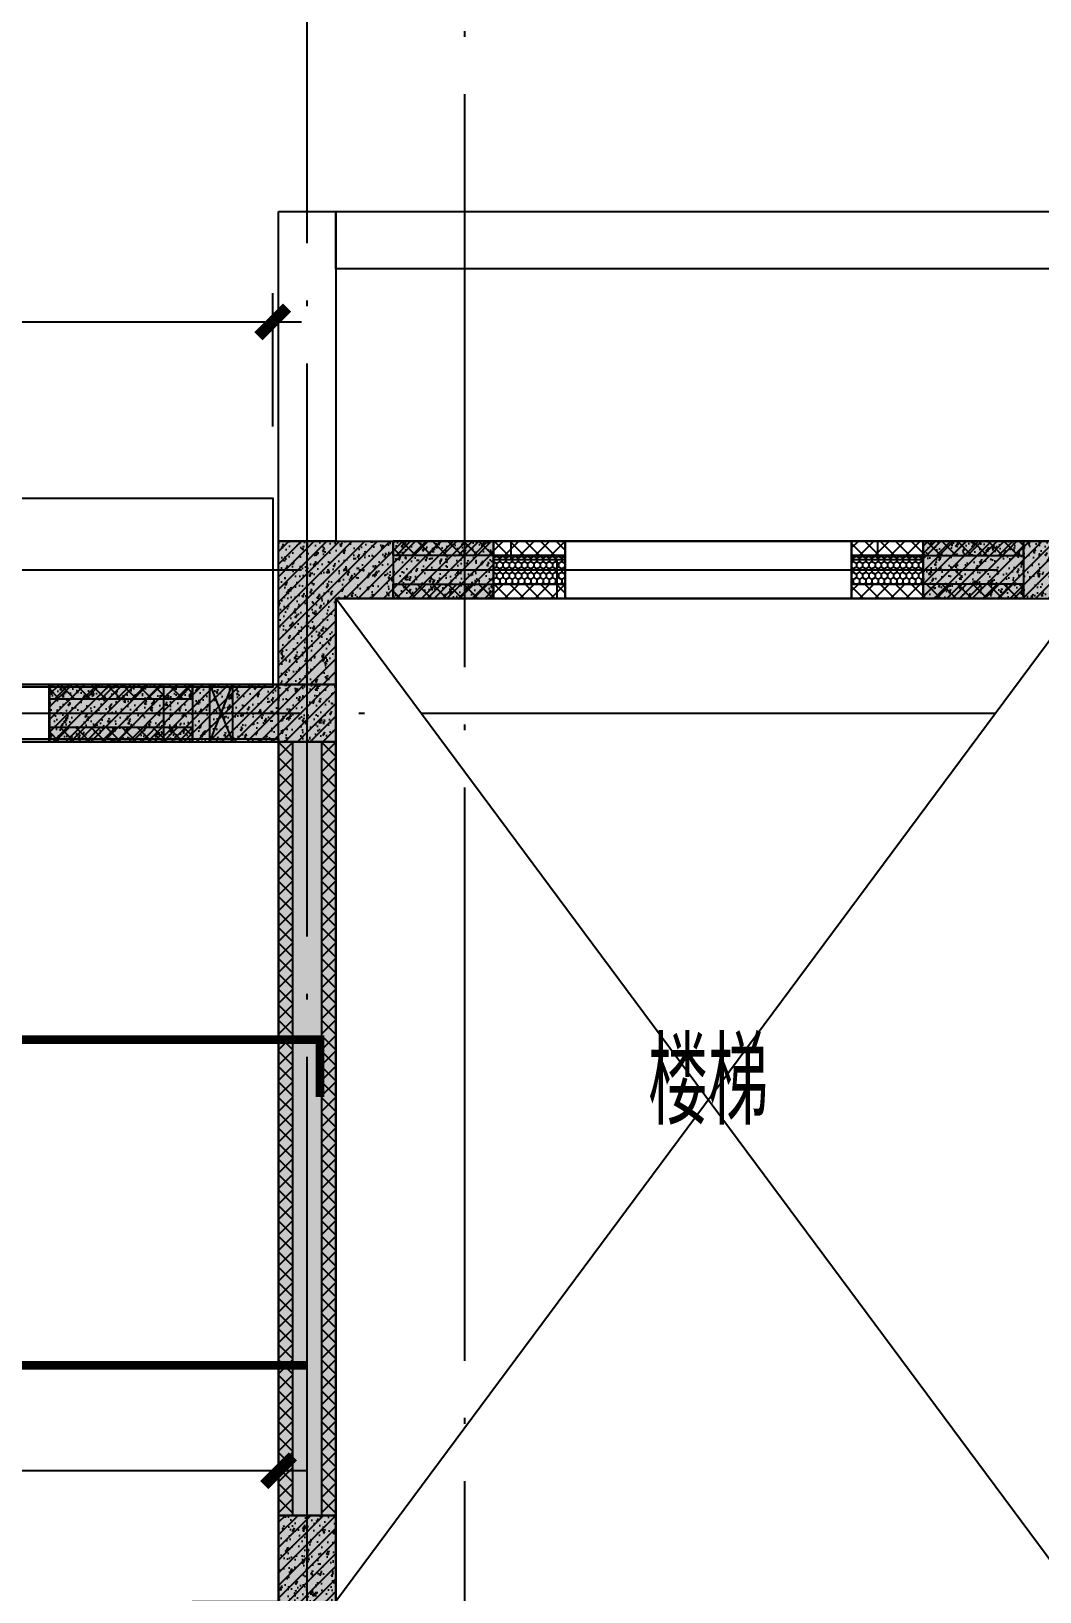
# Model space of a CAD drawing. Extents: x -3200779283 to -8106663, y 659664 to 1123462.
# Drawn here: x -8162964 to -8159444, y 1013871 to 1019318 of the extents above; entities that cross this region are included whole.
import ezdxf
from ezdxf.enums import TextEntityAlignment as Align

# ---------------------------------------------------------------- set-up
doc = ezdxf.new("R2010")
doc.units = 0
doc.header["$LTSCALE"] = 1000
doc.header["$MEASUREMENT"] = 0
for name, pattern in [('125-墙体$0$CONTINOUS', [0]), ('125-核心筒-标准层$0$CONTINOUS', [0]), ('3#-轴线$0$DOTE', [2.4200000000000004, 2, -0.2, 0.02, -0.2]), ('DASH', [0.35, 0.25, -0.1])]:
    doc.linetypes.add(name, pattern=pattern)
doc.layers.get('Defpoints').update_dxf_attribs({"color": 30, "linetype": 'DASH'})
for name, color, linetype in [('125-墙体$0$S-WALL', 40, 'Continuous'), ('125-墙体$0$S-WALL-BEAM', 120, 'Continuous'), ('125-墙体$0$S-WALL-COLU', 252, '125-墙体$0$CONTINOUS'), ('125-墙体$0$S-WALL-COLU-HATC', 16, 'Continuous'), ('125-墙体$0$S-WALL-HATC', 253, 'Continuous'), ('125-墙体$0$提结构条件', 7, 'Continuous'), ('125-墙体$0$暖-首层和标准层暖通套管_TZ$0$H-暖洞-穿梁', 3, 'Continuous'), ('125-核心筒-标准层$0$HATCH', 254, 'Continuous'), ('125-核心筒-标准层$0$S-SLAB-HOLE', 5, 'Continuous'), ('125-核心筒-标准层$0$S-WALL', 40, 'Continuous'), ('125-核心筒-标准层$0$S-WALL-BEAM', 120, 'Continuous'), ('125-核心筒-标准层$0$S-WALL-COLU', 252, '125-核心筒-标准层$0$CONTINOUS'), ('125-核心筒-标准层$0$S-WALL-COLU-HATC', 16, 'Continuous'), ('125-核心筒-标准层$0$S-WALL-HATC', 253, 'Continuous'), ('3#-轴线$0$A-ANNO-DOTE', 10, '3#-轴线$0$DOTE'), ('3#4#5#$0$S-ANNO-TEXT', 7, 'Continuous'), ('3#4#5#$0$S-DIMS-SLAB', 120, 'Continuous'), ('3#4#5#$0$S-PC-FQ', 4, 'Continuous'), ('3#4#5#$0$S-PC-FQ-WYQ', 4, 'Continuous'), ('3#4#5#$0$S-PC-SLAB', 6, 'Continuous'), ('4#-标准层$0$S-SLAB-TEXT', 120, 'Continuous'), ('S-ANNO-TEXT', 7, 'Continuous'), ('S-REIN', 1, 'Continuous')]:
    doc.layers.add(name, color=color, linetype=linetype)
doc.layers.add('提资不打印', color=2, linetype='Continuous', plot=False)
doc.styles.add('3#4#5#$0$楷体', font='', dxfattribs={"width": 0.7})
doc.styles.add('4#-标准层$0$TSSD_Rein', font='tssdeng.shx', dxfattribs={"width": 0.7, "bigfont": 'hztxt.shx'})
doc.styles.get('3#4#5#$0$楷体').set_extended_font_data('KaiTi_GB2312')
doc.dimstyles.new('3#4#5#$0$TSSD_100_100', dxfattribs={"dimtxt": 250, "dimasz": 100, "dimexe": 100, "dimexo": 250, "dimgap": 100, "dimtad": 1, "dimdec": 0, "dimzin": 0, "dimdsep": 46, "dimtxsty": '3#4#5#$0$楷体', "dimblk": '3#4#5#$0$_ArchTick', "dimcen": 0, "dimdle": 100, "dimclrt": 7, "dimadec": 0, "dimazin": 0, "dimtfac": 1, "dimtdec": 0, "dimtix": 1, "dimtmove": 2, "dimatfit": 3, "dimfxl": 1, "dimtolj": 1, "dimtzin": 0, "dimarcsym": 0})
pattern_1 = [(225, (-650407.2216447918, -531464.0182287013), (26.94076836320745, -26.94076836320746), []), (315, (-650407.2216447918, -531464.0182287013), (26.94076836320746, 26.94076836320745), [])]
pattern_2 = [(225, (-650407.2216447843, -531614.0182259246), (26.94076836320745, -26.94076836320746), []), (315, (-650407.2216447843, -531614.0182259246), (26.94076836320746, 26.94076836320745), [])]
pattern_3 = [(269.994290487128, (110828.0983717282, 3091305.449310958), (10.82344901253679, -18.75107864760912), [12.5, -25]), (29.99429048712797, (110828.0983717282, 3091305.449310958), (10.82718595092106, 18.74892112522701), [12.5, -25]), (329.994290487128, (110828.0983717282, 3091305.449310958), (21.65063496345785, -0.002157522382106803), [-25, 12.5])]
pattern_4 = [(0, (-47688.61209499254, -30845.90377062542), (0, 160), []), (90, (-47688.61209499254, -30845.90377062542), (-160, 160), [160, -160])]

# ---------------------------------------------------------------- blocks, each defined once
blk = doc.blocks.new('jf')
at = {"layer": 'S-REIN', "const_width": 30}
blk.add_lwpolyline([(-8168046.750932201, 1015598.000861946), (-8168046.750932201, 1015798.000861946), (-8159234.029296994, 1015798.000861946), (-8159234.029296994, 1015598.000861946)], dxfattribs=at)
at = {"layer": '提资不打印', "color": 2, "const_width": 30}
blk.add_lwpolyline([(-8167976.750932201, 1014662.003791634), (-8159276.793900951, 1014662.003791634)], dxfattribs=at)
blk = doc.blocks.new('3#4#5#$0$B-YNQ2')
at = {"layer": '3#4#5#$0$S-PC-FQ-WYQ'}
h = blk.add_hatch(dxfattribs=at)
h.set_pattern_fill('ANSI37', color=256, scale=12, angle=90)
h.set_pattern_definition([(135, (-988908.0325066783, 837089.8351959386), (-26.94076836320746, -26.94076836320745), []), (225, (-988908.0325066783, 837089.8351959386), (26.94076836320745, -26.94076836320746), [])])
h.paths.add_polyline_path([(-127105.3843353875, 321688.4222274119), (-127055.3843353875, 321688.4222274119), (-127055.6225355351, 324388.4186985985), (-127105.6225355351, 324388.4186985985)])
h = blk.add_hatch(dxfattribs=at)
h.set_pattern_fill('ANSI37', color=256, scale=12, angle=90)
h.set_pattern_definition([(135, (-988758.0325094552, 837089.835195946), (-26.94076836320746, -26.94076836320745), []), (225, (-988758.0325094552, 837089.835195946), (26.94076836320745, -26.94076836320746), [])])
h.paths.add_polyline_path([(-126955.3843381647, 321688.4222274194), (-126905.3843381647, 321688.4222274194), (-126905.6225383123, 324388.418698606), (-126955.6225383123, 324388.418698606)])
for points in [[(-127105.3843353875, 321688.4222274119), (-127055.3843353875, 321688.4222274119), (-127055.6225355351, 324388.4186985985), (-127105.6225355351, 324388.4186985985)], [(-127105.6225358211, 324388.4186985985), (-126905.6225354774, 324388.4186985985), (-126905.3843353298, 321688.4222274194), (-127105.3843356734, 321688.4222274194)], [(-126955.3843381647, 321688.4222274194), (-126905.3843381647, 321688.4222274194), (-126905.6225383123, 324388.418698606), (-126955.6225383123, 324388.418698606)]]:
    blk.add_lwpolyline(points, close=True, dxfattribs=at)
blk = doc.blocks.new('3#4#5#$0$B-YWQ2')
at = {"layer": '3#4#5#$0$S-PC-FQ-WYQ'}
h = blk.add_hatch(dxfattribs=at)
h.set_pattern_fill('ANSI37', color=256, scale=12, angle=180)
h.set_pattern_definition([(225, (-657507.1811856697, -531964.0313569249), (26.94076836320745, -26.94076836320746), []), (315, (-657507.1811856697, -531964.0313569249), (26.94076836320746, 26.94076836320745), [])])
h.paths.add_polyline_path([(-143805.760363081, 329838.378574529), (-143805.760363081, 329888.378574529), (-144305.7646883298, 329888.3786142177), (-144305.7646883298, 329838.3786142177)])
h = blk.add_hatch(dxfattribs=at)
h.set_pattern_fill('ANSI37', color=256, scale=12, angle=180)
h.set_pattern_definition([(225, (-655807.1767984, -531964.0314528265), (26.94076836320745, -26.94076836320746), []), (315, (-655807.1767984, -531964.0314528265), (26.94076836320746, 26.94076836320745), [])])
h.paths.add_polyline_path([(-141605.7606210168, 329838.3781581313), (-141605.7606210168, 329888.3781581313), (-142605.76030106, 329888.3785183162), (-142605.76030106, 329838.3785183162)])
h = blk.add_hatch(dxfattribs=at)
h.set_pattern_fill('ANSI37', color=256, scale=12, angle=180)
h.set_pattern_definition([(225, (-653107.1819316256, -531964.0318592056), (26.94076836320745, -26.94076836320746), []), (315, (-653107.1819316256, -531964.0318592056), (26.94076836320746, 26.94076836320745), [])])
h.paths.add_polyline_path([(-139605.8072693339, 329838.3779761113), (-139605.8072693339, 329888.3779761113), (-140105.7606210243, 329888.3781071344), (-140105.7606210243, 329838.3781071344)])
h = blk.add_hatch(dxfattribs=at)
h.set_pattern_fill('ANSI37', color=256, scale=12, angle=180)
h.set_pattern_definition([(225, (-657507.1811856623, -532114.0313541479), (26.94076836320745, -26.94076836320746), []), (315, (-657507.1811856623, -532114.0313541479), (26.94076836320746, 26.94076836320745), [])])
h.paths.add_polyline_path([(-143805.7603630736, 329688.3785773062), (-143805.7603630736, 329738.3785773062), (-144305.7646883223, 329738.3786169949), (-144305.7646883223, 329688.3786169949)])
h = blk.add_hatch(dxfattribs=at)
h.set_pattern_fill('ANSI37', color=256, scale=12, angle=180)
h.set_pattern_definition([(225, (-655807.1767983926, -532114.0314500495), (26.94076836320745, -26.94076836320746), []), (315, (-655807.1767983926, -532114.0314500495), (26.94076836320746, 26.94076836320745), [])])
h.paths.add_polyline_path([(-141605.7606210094, 329688.3781609085), (-141605.7606210094, 329738.3781609085), (-142605.7603010526, 329738.3785210934), (-142605.7603010526, 329688.3785210934)])
h = blk.add_hatch(dxfattribs=at)
h.set_pattern_fill('ANSI37', color=256, scale=12, angle=180)
h.set_pattern_definition([(225, (-653107.1819316181, -532114.0318564288), (26.94076836320745, -26.94076836320746), []), (315, (-653107.1819316181, -532114.0318564288), (26.94076836320746, 26.94076836320745), [])])
h.paths.add_polyline_path([(-139605.8072693264, 329688.3779788885), (-139605.8072693264, 329738.3779788885), (-140105.7606210168, 329738.3781099116), (-140105.7606210168, 329688.3781099116)])
for points in [[(-144305.7646883223, 329688.378616709), (-144305.7646883223, 329888.3786170527), (-143805.760363081, 329888.3785773639), (-143805.760363081, 329688.3785770203)], [(-143805.760363081, 329838.378574529), (-143805.760363081, 329888.378574529), (-144305.7646883298, 329888.3786142177), (-144305.7646883298, 329838.3786142177)], [(-143805.760363081, 329888.3809476119), (-142605.760374493, 329888.3809476119), (-142605.760374493, 329688.3783389947), (-143805.760363081, 329688.3783389947)], [(-141605.7606210168, 329838.3781581313), (-141605.7606210168, 329888.3781581313), (-142605.76030106, 329888.3785183162), (-142605.76030106, 329838.3785183162)], [(-142605.7603010526, 329688.3785208075), (-142605.7603010526, 329888.3785211511), (-141605.7606210168, 329888.3781609662), (-141605.7606210168, 329688.3781606226)], [(-141605.7606210168, 329888.3782881502), (-140105.7606888157, 329888.3782833477), (-140105.7606888157, 329688.378028636), (-141605.7606210168, 329688.3780334386)], [(-139605.8072693339, 329838.3779761113), (-139605.8072693339, 329888.3779761113), (-140105.7606210243, 329888.3781071344), (-140105.7606210243, 329838.3781071344)], [(-140105.7606210168, 329688.3781096257), (-140105.7606210168, 329888.3781099693), (-139605.8072693339, 329888.3779789462), (-139605.8072693339, 329688.3779786025)], [(-143805.7603630736, 329688.3785773062), (-143805.7603630736, 329738.3785773062), (-144305.7646883223, 329738.3786169949), (-144305.7646883223, 329688.3786169949)], [(-141605.7606210094, 329688.3781609085), (-141605.7606210094, 329738.3781609085), (-142605.7603010526, 329738.3785210934), (-142605.7603010526, 329688.3785210934)], [(-139605.8072693264, 329688.3779788885), (-139605.8072693264, 329738.3779788885), (-140105.7606210168, 329738.3781099116), (-140105.7606210168, 329688.3781099116)]]:
    blk.add_lwpolyline(points, close=True, dxfattribs=at)
blk = doc.blocks.new('3#4#5#$0$B-YWQ3')
at = {"layer": '3#4#5#$0$S-PC-FQ'}
h = blk.add_hatch(dxfattribs=at)
h.set_pattern_fill('HONEY', color=6, scale=100, angle=-90.00570951287202)
h.set_pattern_definition(pattern_3)
h.paths.add_polyline_path([(-138305.9950628587, 330338.3942316874), (-138306.0050278385, 330238.3942321839), (-138556.0100336152, 330238.3917263955), (-138556.0000686354, 330338.391725899)])
h = blk.add_hatch(dxfattribs=at)
h.set_pattern_fill('HONEY', color=6, scale=100, angle=-90.00570951287202)
h.set_pattern_definition(pattern_3)
h.paths.add_polyline_path([(-137306.0050511253, 330338.3942316874), (-137305.9950861455, 330238.3942321839), (-137055.9900803688, 330238.3917263955), (-137056.0000453486, 330338.391725899)])
at = {"layer": '3#4#5#$0$S-PC-FQ-WYQ'}
h = blk.add_hatch(dxfattribs=at)
h.set_pattern_fill('ANSI37', color=256, scale=12, angle=180)
h.set_pattern_definition(pattern_1)
h.paths.add_polyline_path([(-138905.8095192583, 330388.3917027524), (-138905.8095192583, 330338.3917027524), (-138306.0000686279, 330338.3917424412), (-138306.0000686279, 330388.3917424412)])
h = blk.add_hatch(dxfattribs=at)
h.set_pattern_fill('ANSI37', color=256, scale=12, angle=180)
h.set_pattern_definition(pattern_1)
h.paths.add_polyline_path([(-136705.800822203, 330338.3917027524), (-136705.800822203, 330388.3917027524), (-137306.0000686428, 330388.3917424412), (-137306.0000686428, 330338.3917424412)])
h = blk.add_hatch(dxfattribs=at)
h.set_pattern_fill('ANSI37', color=256, scale=12, angle=180)
h.set_pattern_definition(pattern_2)
h.paths.add_polyline_path([(-138905.8095192658, 330238.3917055296), (-138905.8095192658, 330188.3917055296), (-138306.0000686354, 330188.3917452184), (-138306.0000686354, 330238.3917452184)])
h = blk.add_hatch(dxfattribs=at)
h.set_pattern_fill('ANSI37', color=256, scale=12, angle=180)
h.set_pattern_definition(pattern_2)
h.paths.add_polyline_path([(-136705.8008221956, 330188.3917055296), (-136705.8008221956, 330238.3917055296), (-137306.0000686354, 330238.3917452184), (-137306.0000686354, 330188.3917452184)])
at = {"layer": '3#4#5#$0$S-PC-FQ', "color": 6}
for points in [[(-138305.9950628587, 330338.3942316874), (-138306.0050278385, 330238.3942321839), (-138556.0100336152, 330238.3917263955), (-138556.0000686354, 330338.391725899)], [(-137306.0050511253, 330338.3942316874), (-137305.9950861455, 330238.3942321839), (-137055.9900803688, 330238.3917263955), (-137056.0000453486, 330338.391725899)]]:
    blk.add_lwpolyline(points, close=True, dxfattribs=at)
at = {"layer": '3#4#5#$0$S-PC-FQ-WYQ'}
for points in [[(-138306.0000686354, 330188.3917449325), (-138306.0000686354, 330388.3917452762), (-138905.8095192583, 330388.3917055874), (-138905.8095192583, 330188.3917052437)], [(-138905.8095192583, 330338.3917027524), (-138905.8095192583, 330388.3917027524), (-138306.0000686279, 330388.3917424412), (-138306.0000686279, 330338.3917424412)], [(-138306.0000453486, 330388.3917424412), (-137306.0000686354, 330388.3917424412), (-137306.0000686354, 330188.3917449325), (-138306.0000453486, 330188.3917449325)], [(-137306.0000686354, 330188.3917449325), (-137306.0000686354, 330388.3917452762), (-136705.800822203, 330388.3917055874), (-136705.800822203, 330188.3917052437)], [(-136705.800822203, 330338.3917027524), (-136705.800822203, 330388.3917027524), (-137306.0000686428, 330388.3917424412), (-137306.0000686428, 330338.3917424412)], [(-138905.8095192658, 330188.3917055296), (-138905.8095192658, 330238.3917055296), (-138306.0000686354, 330238.3917452184), (-138306.0000686354, 330188.3917452184)], [(-136705.8008221956, 330188.3917055296), (-136705.8008221956, 330238.3917055296), (-137306.0000686354, 330238.3917452184), (-137306.0000686354, 330188.3917452184)]]:
    blk.add_lwpolyline(points, close=True, dxfattribs=at)
blk = doc.blocks.new('3#4#5#$0$A$C53EF3948')
at = {"layer": '3#4#5#$0$S-PC-FQ-WYQ'}
for name, p in [('3#4#5#$0$B-YWQ3', (148006.0000690809, -329888.3812170064)), ('3#4#5#$0$B-YWQ2', (148006.0000690809, -329888.3812170064)), ('3#4#5#$0$B-YNQ2', (135805.1797479162, -324588.5839899576))]:
    blk.add_blockref(name, p, dxfattribs=at)
blk = doc.blocks.new('3#4#5#$0$ban111')
at = {"layer": '3#4#5#$0$S-PC-SLAB'}
blk.add_lwpolyline([(-225932.0008750532, 409965.0001437321), (-225932.0008750532, 412985.0001437321), (-223232.0008750532, 412985.0001437321), (-223232.0008750532, 409965.0001437321)], close=True, dxfattribs=at)
blk = doc.blocks.new('3#4#5#$0$_ArchTick')
at = {"color": 0, "linetype": 'ByBlock', "const_width": 0.4}
blk.add_lwpolyline([(-0.5, -0.5), (0.5, 0.5)], dxfattribs=at)
blk = doc.blocks.new('*D844')
at = {"layer": '3#4#5#$0$S-DIMS-SLAB', "color": 0, "lineweight": -2, "transparency": 16777216}
for p, q in [((155696.8017959576, 163030.5394754264), (152796.8017959576, 163030.5394754264)), ((152896.8017959576, 162884.1968203855), (152896.8017959576, 162930.5394754264)), ((155596.8017959576, 162884.1968203856), (155596.8017959576, 162930.5394754264))]:
    blk.add_line(p, q, dxfattribs=at)
at = {"layer": 'Defpoints', "color": 0, "transparency": 16777216}
for p in [(152896.8017959576, 163134.1968203855), (155596.8017959576, 163134.1968203856), (152896.8017959576, 163030.5394754264)]:
    blk.add_point(p, dxfattribs=at)
at = {"layer": '3#4#5#$0$S-DIMS-SLAB', "color": 0, "lineweight": -2, "transparency": 16777216, "xscale": 100, "yscale": 100, "zscale": 100, "rotation": 180}
blk.add_blockref('3#4#5#$0$_ArchTick', (152896.8017959576, 163030.5394754264), dxfattribs=at)
at = {"layer": '3#4#5#$0$S-DIMS-SLAB', "color": 0, "lineweight": -2, "transparency": 16777216, "xscale": 100, "yscale": 100, "zscale": 100}
blk.add_blockref('3#4#5#$0$_ArchTick', (155596.8017959576, 163030.5394754264), dxfattribs=at)
at = {"layer": '3#4#5#$0$S-DIMS-SLAB', "color": 7, "transparency": 16777216, "insert": (154246.8017959576, 163255.5394754264), "char_height": 250, "attachment_point": 5, "style": '3#4#5#$0$楷体'}
blk.add_mtext('\\A1;2700', dxfattribs=at)
blk = doc.blocks.new('*D903')
at = {"layer": '3#4#5#$0$S-DIMS-SLAB', "color": 0, "lineweight": -2, "transparency": 16777216}
for p, q in [((149563.1474649379, 330788.5243909291), (149563.1474649379, 331253.5)), ((152853.1474649378, 330788.5243909291), (152853.1474649378, 331253.5)), ((149463.1474649379, 331153.5), (152953.1474649378, 331153.5))]:
    blk.add_line(p, q, dxfattribs=at)
at = {"layer": 'Defpoints', "color": 0, "transparency": 16777216}
for p in [(152853.1474649378, 331153.5), (149563.1474649379, 330538.5243909291), (152853.1474649378, 330538.5243909291)]:
    blk.add_point(p, dxfattribs=at)
at = {"layer": '3#4#5#$0$S-DIMS-SLAB', "color": 0, "lineweight": -2, "transparency": 16777216, "xscale": 100, "yscale": 100, "zscale": 100, "rotation": 180}
blk.add_blockref('3#4#5#$0$_ArchTick', (149563.1474649379, 331153.5), dxfattribs=at)
at = {"layer": '3#4#5#$0$S-DIMS-SLAB', "color": 0, "lineweight": -2, "transparency": 16777216, "xscale": 100, "yscale": 100, "zscale": 100}
blk.add_blockref('3#4#5#$0$_ArchTick', (152853.1474649378, 331153.5), dxfattribs=at)
at = {"layer": '3#4#5#$0$S-DIMS-SLAB', "color": 7, "transparency": 16777216, "insert": (151208.1474649378, 331378.5), "char_height": 250, "attachment_point": 5, "style": '3#4#5#$0$楷体'}
blk.add_mtext('\\A1;3290', dxfattribs=at)
blk = doc.blocks.new('125-墙体$0$tretyyt')
at = {"layer": '125-墙体$0$暖-首层和标准层暖通套管_TZ$0$H-暖洞-穿梁', "color": 5}
for p, q in [((52497.95184686818, 59279.6456090584), (52297.95184694059, 59359.6456090584)), ((52297.95184694059, 59279.6456090584), (52497.95184686818, 59359.6456090584))]:
    blk.add_line(p, q, dxfattribs=at)
blk.add_lwpolyline([(52497.95184686818, 59279.6456090584), (52497.95184686818, 59359.6456090584), (52297.95184694059, 59359.6456090584), (52297.95184694059, 59279.6456090584)], close=True, dxfattribs=at)
blk = doc.blocks.new('125-墙体$0$she')
at = {"layer": '125-墙体$0$提结构条件', "xscale": -1, "rotation": 270}
blk.add_blockref('125-墙体$0$tretyyt', (-50919.64560905844, -52397.95078706497), dxfattribs=at)
blk = doc.blocks.new('125-墙体')
at = {"layer": '125-墙体$0$S-WALL-COLU-HATC'}
h = blk.add_hatch(dxfattribs=at)
h.set_pattern_fill('AR-CONC', color=256, scale=10)
h.set_pattern_definition([(49.99999999999999, (29394.36241047789, -241007.8141536725), (71.72601826007535, -6.275213498259511), [7.5, -82.5]), (355, (29394.36241047789, -241007.8141536725), (-13.8751333613, 75.21921337000119), [6, -66]), (100.4514, (29400.3395784779, -241008.3370876726), (57.85093817140216, 68.94395420609536), [6.374018999999985, -70.11421119999974]), (46.18420000000002, (29394.36241047789, -240987.8141536725), (106.7241048625644, -16.55190143290181), [11.24999999999993, -123.7499999999994]), (96.6356, (29403.25608497788, -240989.1934843725), (93.46627055487033, 97.41178709004417), [9.561028799999999, -105.1713]), (351.1842, (29394.36241047789, -240987.8141536725), (93.46619451336272, 97.41186009253246), [9, -99]), (21, (29404.36241047789, -240992.8141536725), (59.69070521184616, -40.26188906653388), [7.5, -82.5]), (326.0000000000001, (29404.36241047789, -240992.8141536725), (24.33153319215817, 72.5150045046853), [6, -66]), (71.4514, (29409.33663377789, -240996.1693142726), (84.02226285814899, 32.25304967099524), [6.374019000000001, -70.1142112]), (37.50000000000001, (29394.36241047789, -241007.8141536725), (1.215985531729067, 33.28938538313115), [0, -65.19999999999999, 0, -67, 0, -66.25]), (7.499999999999999, (29394.36241047789, -241007.8141536725), (26.30695374421486, 39.44117118823603), [0, -38.2, 0, -63.7, 0, -25.25]), (327.5, (29372.0624104779, -241007.8141536725), (53.3822436172409, -2.255487173437976), [0, -25, 0, -78, 0, -103.5]), (317.5, (29362.0624104779, -241007.8141536725), (58.31861693423862, 10.01049823323177), [0, -32.5, 0, -51.8, 0, -73.5])])
h.paths.add_polyline_path([(8199.999502355931, -99.99890062701888), (8199.999502355931, 100.0010993729811), (7800, 100), (7800, -100)])
h = blk.add_hatch(dxfattribs=at)
h.set_pattern_fill('ANSI31', color=256, scale=250, style=0)
h.set_pattern_definition([(45, (29394.36241047789, -241007.8141536725), (-22.09708691207961, 22.09708691207961), [])])
h.paths.add_polyline_path([(8199.999502355931, 100.0010993729811), (8199.999502355931, -99.99890062701888), (7800, -100), (7800, 100)])
at = {"layer": '125-墙体$0$S-WALL-HATC'}
blk.add_hatch(color=256, dxfattribs=at).paths.add_polyline_path([(8600, -100), (8600, 100), (7800, 100), (7800, -100)])
at = {"layer": '125-墙体$0$S-WALL'}
blk.add_lwpolyline([(8600, -100), (8600, 100), (7800, 100), (7800, -100), (8600, -100)], close=True, dxfattribs=at)
at = {"layer": '125-墙体$0$S-WALL-BEAM'}
blk.add_lwpolyline([(6300, 100.0003920234158), (6300, -100), (7800, -100.0006024725153), (7800, 99.99978955090045)], close=True, dxfattribs=at)
at = {"layer": '125-墙体$0$S-WALL-COLU', "lineweight": -2}
blk.add_lwpolyline([(8199.999502355931, -99.99890062701888), (8199.999502355931, 100.0010993729811), (7800, 100), (7800, -100)], close=True, dxfattribs=at)
blk.add_blockref('125-墙体$0$she', (0, 0))
blk = doc.blocks.new('125-核心筒-标准层')
at = {"layer": '125-核心筒-标准层$0$HATCH'}
h = blk.add_hatch(dxfattribs=at)
h.set_pattern_fill('BRICK1', color=256, scale=20, style=0)
h.set_pattern_definition(pattern_4)
h.paths.add_polyline_path([(-850, 7500.019676210301), (-1100.000091910362, 7500.019676210301), (-1100.000091910362, 7699.999999460415), (-850, 7699.999999460415)])
h = blk.add_hatch(dxfattribs=at)
h.set_pattern_fill('BRICK1', color=256, scale=20, style=0)
h.set_pattern_definition(pattern_4)
h.paths.add_polyline_path([(400, 7499.999803988292), (150, 7499.999803988292), (150, 7700.000228680325), (400, 7700.000228680325)])
at = {"layer": '125-核心筒-标准层$0$S-WALL-COLU-HATC'}
h = blk.add_hatch(dxfattribs=at)
h.set_pattern_fill('AR-CONC', color=256, scale=10)
h.set_pattern_definition([(49.99999999999999, (13887.05247968878, -232995.612466133), (71.72601826007535, -6.275213498259511), [7.5, -82.5]), (355, (13887.05247968878, -232995.612466133), (-13.8751333613, 75.21921337000119), [6, -66]), (100.4514, (13893.02964768879, -232996.135400133), (57.85093817140216, 68.94395420609536), [6.374018999999981, -70.11421119999969]), (46.18420000000002, (13887.05247968878, -232975.612466133), (106.7241048625644, -16.55190143290181), [11.24999999999992, -123.7499999999994]), (96.6356, (13895.94615418877, -232976.991796833), (93.46627055487033, 97.41178709004417), [9.561028799999999, -105.1713]), (351.1842, (13887.05247968878, -232975.612466133), (93.46619451336272, 97.41186009253246), [9, -99]), (21, (13897.05247968878, -232980.612466133), (59.69070521184616, -40.26188906653388), [7.5, -82.5]), (326.0000000000001, (13897.05247968878, -232980.612466133), (24.33153319215817, 72.5150045046853), [6, -66]), (71.4514, (13902.02670298878, -232983.967626733), (84.02226285814899, 32.25304967099524), [6.374019000000001, -70.1142112]), (37.50000000000001, (13887.05247968878, -232995.612466133), (1.215985531729067, 33.28938538313115), [0, -65.19999999999999, 0, -67, 0, -66.25]), (7.499999999999999, (13887.05247968878, -232995.612466133), (26.30695374421486, 39.44117118823603), [0, -38.2, 0, -63.7, 0, -25.25]), (327.5, (13864.75247968879, -232995.612466133), (53.3822436172409, -2.255487173437976), [0, -25, 0, -78, 0, -103.5]), (317.5, (13854.75247968879, -232995.612466133), (58.31861693423862, 10.01049823323177), [0, -32.5, 0, -51.8, 0, -73.5])])
h.paths.add_polyline_path([(-1650, 7500), (-1650.015775947366, 7200.000364035135), (-1850.015775947366, 7200.000364035135), (-1850, 7700), (-1100.000091910362, 7699.999999460415), (-1100.000091910362, 7499.999999460648)])
h = blk.add_hatch(dxfattribs=at)
h.set_pattern_fill('ANSI31', color=256, scale=250, style=0)
h.set_pattern_definition([(45, (13887.05247968878, -232995.612466133), (-22.09708691207961, 22.09708691207961), [])])
h.paths.add_polyline_path([(-1650, 7500), (-1650.015775947366, 7200.000364035135), (-1850.015775947366, 7200.000364035135), (-1850, 7700), (-1100.000091910362, 7699.999999460415), (-1100.000091910362, 7499.999999460648)])
h = blk.add_hatch(dxfattribs=at)
h.set_pattern_fill('AR-CONC', color=256, scale=10)
h.set_pattern_definition([(49.99999999999999, (18489.61140156887, -233407.8110218459), (71.72601826007535, -6.275213498259511), [7.5, -82.5]), (355, (18489.61140156887, -233407.8110218459), (-13.8751333613, 75.21921337000119), [6, -66]), (100.4514, (18495.58856956888, -233408.3339558459), (57.85093817140216, 68.94395420609536), [6.374018999999982, -70.1142111999997]), (46.18420000000002, (18489.61140156887, -233387.8110218459), (106.7241048625644, -16.55190143290181), [11.24999999999992, -123.7499999999994]), (96.6356, (18498.50507606886, -233389.1903525459), (93.46627055487033, 97.41178709004417), [9.561028799999999, -105.1713]), (351.1842, (18489.61140156887, -233387.8110218459), (93.46619451336272, 97.41186009253246), [9, -99]), (21, (18499.61140156887, -233392.8110218459), (59.69070521184616, -40.26188906653388), [7.5, -82.5]), (326.0000000000001, (18499.61140156887, -233392.8110218459), (24.33153319215817, 72.5150045046853), [6, -66]), (71.4514, (18504.58562486887, -233396.1661824459), (84.02226285814899, 32.25304967099524), [6.374019000000001, -70.1142112]), (37.50000000000001, (18489.61140156887, -233407.8110218459), (1.215985531729067, 33.28938538313115), [0, -65.19999999999999, 0, -67, 0, -66.25]), (7.499999999999999, (18489.61140156887, -233407.8110218459), (26.30695374421486, 39.44117118823603), [0, -38.2, 0, -63.7, 0, -25.25]), (327.5, (18467.31140156888, -233407.8110218459), (53.3822436172409, -2.255487173437976), [0, -25, 0, -78, 0, -103.5]), (317.5, (18457.31140156888, -233407.8110218459), (58.31861693423862, 10.01049823323177), [0, -32.5, 0, -51.8, 0, -73.5])])
h.paths.add_polyline_path([(950, 7500), (950.0157759473659, 7200.000364035135), (1150.015775947366, 7200.000364035135), (1150, 7700), (400.0000919103622, 7699.999999460415), (400.0000919103622, 7499.999999460648)])
h = blk.add_hatch(dxfattribs=at)
h.set_pattern_fill('ANSI31', color=256, scale=250, style=0)
h.set_pattern_definition([(45, (18489.61140156887, -233407.8110218459), (-22.09708691207961, 22.09708691207961), [])])
h.paths.add_polyline_path([(950, 7500), (950.0157759473659, 7200.000364035135), (1150.015775947366, 7200.000364035135), (1150, 7700), (400.0000919103622, 7699.999999460415), (400.0000919103622, 7499.999999460648)])
h = blk.add_hatch(dxfattribs=at)
h.set_pattern_fill('AR-CONC', color=256, scale=10)
h.set_pattern_definition([(49.99999999999999, (13587.05257159914, -233495.612466133), (71.72601826007535, -6.275213498259511), [7.5, -82.5]), (355, (13587.05257159914, -233495.612466133), (-13.8751333613, 75.21921337000119), [6, -66]), (100.4514, (13593.02973959915, -233496.135400133), (57.85093817140216, 68.94395420609536), [6.374018999999979, -70.11421119999966]), (46.18420000000002, (13587.05257159914, -233475.612466133), (106.7241048625644, -16.55190143290181), [11.24999999999992, -123.7499999999993]), (96.6356, (13595.94624609913, -233476.991796833), (93.46627055487033, 97.41178709004417), [9.561028799999999, -105.1713]), (351.1842, (13587.05257159914, -233475.612466133), (93.46619451336272, 97.41186009253246), [9, -99]), (21, (13597.05257159914, -233480.612466133), (59.69070521184616, -40.26188906653388), [7.5, -82.5]), (326.0000000000001, (13597.05257159914, -233480.612466133), (24.33153319215817, 72.5150045046853), [6, -66]), (71.4514, (13602.02679489914, -233483.967626733), (84.02226285814899, 32.25304967099524), [6.374019000000001, -70.1142112]), (37.50000000000001, (13587.05257159914, -233495.612466133), (1.215985531729067, 33.28938538313115), [0, -65.19999999999999, 0, -67, 0, -66.25]), (7.499999999999999, (13587.05257159914, -233495.612466133), (26.30695374421486, 39.44117118823603), [0, -38.2, 0, -63.7, 0, -25.25]), (327.5, (13564.75257159915, -233495.612466133), (53.3822436172409, -2.255487173437976), [0, -25, 0, -78, 0, -103.5]), (317.5, (13554.75257159915, -233495.612466133), (58.31861693423862, 10.01049823323177), [0, -32.5, 0, -51.8, 0, -73.5])])
h.paths.add_polyline_path([(-1949.999908089638, 7000), (-1950.015684037004, 7000), (-2250.008448640932, 6998.802632443432), (-2249.992672693566, 7198.802632443432), (-1650, 7199.999999460415), (-1650, 6999.999999460648)])
h = blk.add_hatch(dxfattribs=at)
h.set_pattern_fill('ANSI31', color=256, scale=250, style=0)
h.set_pattern_definition([(45, (13587.05257159914, -233495.612466133), (-22.09708691207961, 22.09708691207961), [])])
h.paths.add_polyline_path([(-1949.999908089638, 7000), (-1950.015684037004, 7000), (-2250.008448640932, 6998.802632443432), (-2249.992672693566, 7198.802632443432), (-1650, 7199.999999460415), (-1650, 6999.999999460648)])
h = blk.add_hatch(dxfattribs=at)
h.set_pattern_fill('AR-CONC', color=256, scale=10)
h.set_pattern_definition([(49.99999999999999, (15689.61140156887, -237762.7235425184), (71.72601826007535, -6.275213498259511), [7.5, -82.5]), (355, (15689.61140156887, -237762.7235425184), (-13.8751333613, 75.21921337000119), [6, -66]), (100.4514, (15695.58856956888, -237763.2464765184), (57.85093817140216, 68.94395420609536), [6.374018999999981, -70.11421119999969]), (46.18420000000002, (15689.61140156887, -237742.7235425184), (106.7241048625644, -16.55190143290181), [11.24999999999992, -123.7499999999994]), (96.6356, (15698.50507606886, -237744.1028732184), (93.46627055487033, 97.41178709004417), [9.561028799999999, -105.1713]), (351.1842, (15689.61140156887, -237742.7235425184), (93.46619451336272, 97.41186009253246), [9, -99]), (21, (15699.61140156887, -237747.7235425184), (59.69070521184616, -40.26188906653388), [7.5, -82.5]), (326.0000000000001, (15699.61140156887, -237747.7235425184), (24.33153319215817, 72.5150045046853), [6, -66]), (71.4514, (15704.58562486887, -237751.0787031184), (84.02226285814899, 32.25304967099524), [6.374019000000001, -70.1142112]), (37.50000000000001, (15689.61140156887, -237762.7235425184), (1.215985531729067, 33.28938538313115), [0, -65.19999999999999, 0, -67, 0, -66.25]), (7.499999999999999, (15689.61140156887, -237762.7235425184), (26.30695374421486, 39.44117118823603), [0, -38.2, 0, -63.7, 0, -25.25]), (327.5, (15667.31140156888, -237762.7235425184), (53.3822436172409, -2.255487173437976), [0, -25, 0, -78, 0, -103.5]), (317.5, (15657.31140156888, -237762.7235425184), (58.31861693423862, 10.01049823323177), [0, -32.5, 0, -51.8, 0, -73.5])])
h.paths.add_polyline_path([(-1850, 4000), (-1849.984224052634, 4299.999635964865), (-1649.984224052634, 4299.999635964865), (-1650, 3800), (-2149.999908089638, 3800.000000539585), (-2149.999908089638, 4000.000000539352)])
h = blk.add_hatch(dxfattribs=at)
h.set_pattern_fill('ANSI31', color=256, scale=250, style=0)
h.set_pattern_definition([(45, (15689.61140156887, -237762.7235425184), (-22.09708691207961, 22.09708691207961), [])])
h.paths.add_polyline_path([(-1850, 4000), (-1849.984224052634, 4299.999635964865), (-1649.984224052634, 4299.999635964865), (-1650, 3800), (-2149.999908089638, 3800.000000539585), (-2149.999908089638, 4000.000000539352)])
at = {"layer": '125-核心筒-标准层$0$S-WALL-HATC'}
for points in [[(-1850, 7700), (-1650, 7500), (-1100.000091910362, 7499.999999460531), (-1100.000091910362, 7699.999999460531)], [(-1850, 7100), (-1650, 7100), (-1650, 7500), (-1850, 7700), (-1850, 7200)], [(400.0000919103622, 7699.999999460531), (400.0000919103622, 7499.999999460531), (950, 7500), (1150, 7700)], [(-1850, 6634.310774981976), (-1650, 6634.310774981976), (-1650, 7100), (-1850, 7100), (-1850, 7000)], [(-1850, 4000), (-1650, 3800), (-1650, 6634.310774981976), (-1850, 6634.310774981976)]]:
    blk.add_hatch(color=256, dxfattribs=at).paths.add_polyline_path(points)
at = {"layer": '125-核心筒-标准层$0$S-SLAB-HOLE'}
for points in [[(950, 4000), (-1650, 7500)], [(950, 7500), (-1650, 4000)]]:
    blk.add_lwpolyline(points, dxfattribs=at)
at = {"layer": '125-核心筒-标准层$0$S-WALL'}
for p, q in [((-1850, 7700), (-998.9083805680275, 7700)), ((-1850, 6634.310774981976), (-1850, 7700)), ((400, 7700), (1150, 7700)), ((400, 7500), (400, 7700)), ((-1650, 7500), (-998.9083805680275, 7500)), ((-1650, 7100), (-1650, 7500)), ((400, 7500), (950, 7500)), ((-1650, 6634.310774981976), (-1650, 7100)), ((-1850, 3800), (-1850, 6634.310774981976)), ((-1650, 3800), (-1650, 6634.310774981976))]:
    blk.add_line(p, q, dxfattribs=at)
for points in [[(-850, 7500.019676210301), (-1100.000091910362, 7500.019676210301), (-1100.000091910362, 7699.999999460415), (-850, 7699.999999460415)], [(400, 7499.999803988292), (150, 7499.999803988292), (150, 7700.000228680325), (400, 7700.000228680325)]]:
    blk.add_lwpolyline(points, close=True, dxfattribs=at)
at = {"layer": '125-核心筒-标准层$0$S-WALL-BEAM'}
for points in [[(-1850.000807691657, 8850.025698073867), (-1650.000807691657, 8850.025698073867), (-1650, 7700), (-1850, 7700)], [(-1650.000807691657, 8650.025698073867), (-1650.000807691657, 8850.025698073867), (949.9992625395535, 8850.027524118588), (949.9992625395535, 8650.027524118588)], [(400, 7499.999803988292), (400, 7700.000196011708), (-1100, 7700.000392023416), (-1100, 7500)]]:
    blk.add_lwpolyline(points, close=True, dxfattribs=at)
at = {"layer": '125-核心筒-标准层$0$S-WALL-COLU', "linetype": 'ByBlock'}
for points in [[(-1650, 7500), (-1650.015775947366, 7200.000364035135), (-1850.015775947366, 7200.000364035135), (-1850, 7700), (-1100.000091910362, 7699.999999460415), (-1100.000091910362, 7499.999999460648), (-1650, 7500)], [(950, 7500), (950.0157759473659, 7200.000364035135), (1150.015775947366, 7200.000364035135), (1150, 7700), (400.0000919103622, 7699.999999460415), (400.0000919103622, 7499.999999460648), (950, 7500)], [(-1949.999908089638, 7000), (-1950.015684037004, 7000), (-2250.008448640932, 6998.802632443432), (-2249.992672693566, 7198.802632443432), (-1650, 7199.999999460415), (-1650, 6999.999999460648), (-1949.999908089638, 7000)], [(-1850, 4000), (-1849.984224052634, 4299.999635964865), (-1649.984224052634, 4299.999635964865), (-1650, 3800), (-2149.999908089638, 3800.000000539585), (-2149.999908089638, 4000.000000539352), (-1850, 4000)]]:
    blk.add_lwpolyline(points, dxfattribs=at)
blk = doc.blocks.new('3#-轴线')
at = {"layer": '3#-轴线$0$A-ANNO-DOTE'}
for points in [[(8700, -3200), (8700, 5500)], [(9250, -7100), (9250, 5500)], [(-3000, 500), (44800, 500)], [(-3000, 0), (44800, 0)]]:
    blk.add_lwpolyline(points, dxfattribs=at)
blk = doc.blocks.new('3#4#5#$0$5#')
at = {"layer": '3#4#5#$0$S-ANNO-TEXT'}
blk.add_blockref('3#4#5#$0$ban111', (378828.8026710108, -247399.8572734847), dxfattribs=at)
at = {"layer": '3#4#5#$0$S-DIMS-SLAB'}
dim = blk.add_linear_dim(base=(152896.8017959576, 163030.5394754264), p1=(155596.8017959576, 163134.1968203856), p2=(152896.8017959576, 163134.1968203855), angle=180, dimstyle='3#4#5#$0$TSSD_100_100', dxfattribs=at)
dim.commit()
dim.dimension.update_dxf_attribs({"geometry": '*D844', "text_midpoint": (154246.8017959576, 163255.5394754264)})
blk = doc.blocks.new('3#4#5#$0$3#屋顶层悬挑板')
at = {"layer": '3#4#5#$0$S-PC-SLAB'}
blk.add_lwpolyline([(149563.1474649378, 330538.5243909291), (152853.1474649378, 330538.5243909291), (152853.1474649378, 329878.5243909291), (149563.1474649378, 329878.5243909291)], close=True, dxfattribs=at)
at = {"layer": '3#4#5#$0$S-DIMS-SLAB'}
dim = blk.add_linear_dim(base=(152853.1474649378, 331153.5), p1=(149563.1474649379, 330538.5243909291), p2=(152853.1474649378, 330538.5243909291), dimstyle='3#4#5#$0$TSSD_100_100', dxfattribs=at)
dim.commit()
dim.dimension.update_dxf_attribs({"geometry": '*D903', "text_midpoint": (151208.1474649378, 331378.5)})

msp = doc.modelspace()

# ---------------------------------------------------------------- block references
for name, p in [('3#-轴线', (-8170700.435511587, 1016938.001106087)), ('125-核心筒-标准层', (-8160250.435511587, 1009838.001106087)), ('125-墙体', (-8170700.435511587, 1016938.001106087))]:
    msp.add_blockref(name, p)
at = {"layer": '3#4#5#$0$S-ANNO-TEXT'}
msp.add_blockref('3#4#5#$0$A$C53EF3948', (-8170800.443592959, 1017038.144333236), dxfattribs=at)
at = {"layer": '3#4#5#$0$S-PC-SLAB'}
for name, p in [('3#4#5#$0$5#', (-8317697.236654709, 851263.1443662292)), ('3#4#5#$0$3#屋顶层悬挑板', (-8314973.59086895, 687149.6198890805))]:
    msp.add_blockref(name, p, dxfattribs=at)
at = {"layer": 'S-ANNO-TEXT'}
msp.add_blockref('jf', (-2722.006778582931, 0), dxfattribs=at)

# ---------------------------------------------------------------- texts
at = {"layer": '4#-标准层$0$S-SLAB-TEXT', "style": '4#-标准层$0$TSSD_Rein', "width": 0.7}
msp.add_text('楼梯', height=300, dxfattribs=at).set_placement((-8160810.815595695, 1015411.197995568), align=Align.BOTTOM_LEFT)

doc.saveas('drawing.dxf')
